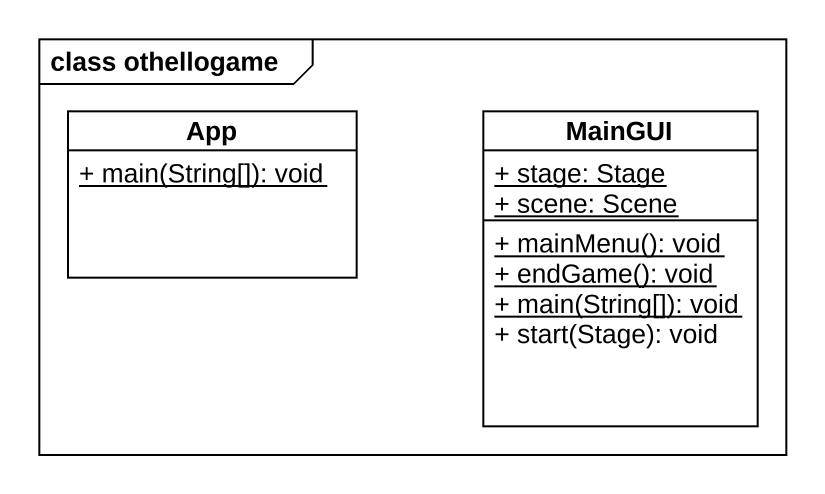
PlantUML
@startuml
mainframe class othellogame
hide circle
hide empty members
skinparam classAttributeIconSize 0
class App {
  {static} + main(String[]): void
}
class MainGUI {
  {static} + stage: Stage
  {static} + scene: Scene
  {static} + mainMenu(): void
  {static} + endGame(): void
  {static} + main(String[]): void
  + start(Stage): void
}
@enduml
